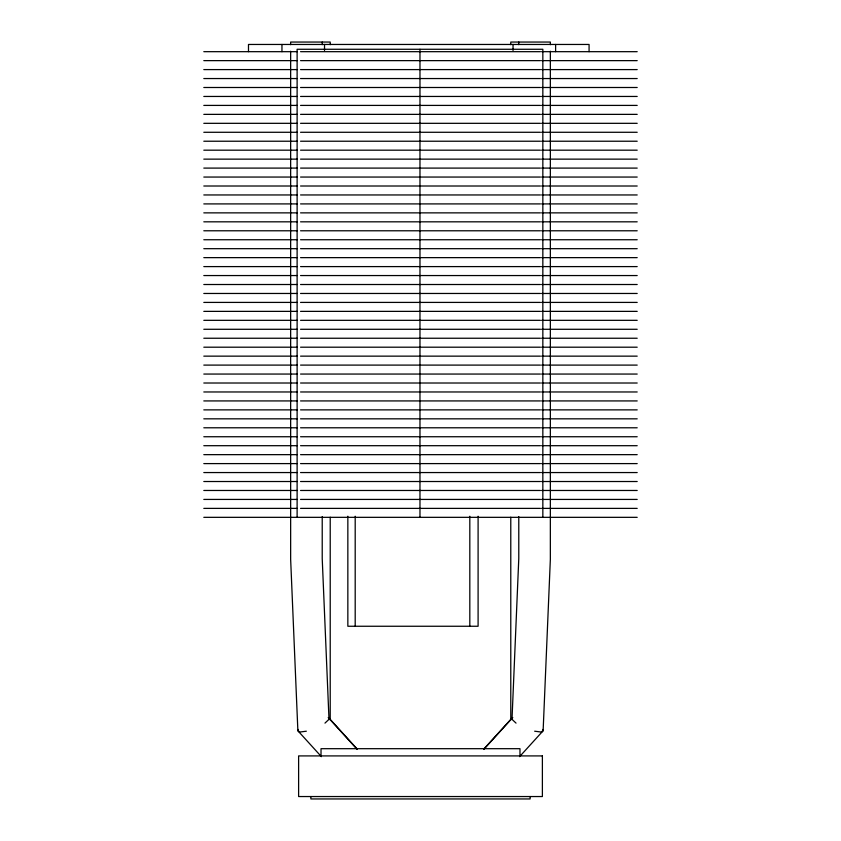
<?xml version="1.0" encoding="UTF-8"?>
<svg xmlns="http://www.w3.org/2000/svg" width="841" height="841" viewBox="0 0 841 841"><rect width="100%" height="100%" fill="white"/><g stroke="black" fill="none" stroke-linecap="round" stroke-linejoin="round"><path stroke-width="1.26" d="M512.043 718.393L518.781 558.561L518.781 516.616M543.128 730.745L550.35 559.37L550.35 51.238M483.68 749.184L510.781 719.37L510.781 517.226M483.995 749.194L512.779 717.541A14.98 3.9 22.2 0 0 512.358 719.665L516.027 723.113M519.591 756.658L542.382 731.596L541.846 731.386M324.973 723.113L328.642 719.665A14.98 3.9 -22.2 0 0 328.221 717.541L357.005 749.194M299.154 731.386L298.618 731.596L321.409 756.658M329.672 719.581L330.219 719.37L330.219 517.226M306.345 731.207L300.363 731.964A14.98 3.9 -22.2 0 1 298.198 729.462M203.806 51.679L297.146 51.679M300.563 51.679L540.437 51.679M541.583 51.679L637.194 51.679M203.806 60.636L297.115 60.636M300.563 60.636L540.437 60.636M541.583 60.636L637.194 60.636M203.806 69.593L297.115 69.593M300.563 69.593L540.437 69.593M541.583 69.593L637.194 69.593M203.806 78.549L297.115 78.549M300.563 78.549L540.437 78.549M541.583 78.549L637.194 78.549M203.806 87.496L297.115 87.496M300.563 87.496L540.437 87.496M541.583 87.496L637.194 87.496M203.806 96.452L297.115 96.452M300.563 96.452L540.437 96.452M541.583 96.452L637.194 96.452M203.806 105.409L297.115 105.409M300.563 105.409L540.437 105.409M541.583 105.409L637.194 105.409M203.806 114.365L297.115 114.365M300.563 114.365L540.437 114.365M541.583 114.365L637.194 114.365M203.806 123.322L297.115 123.322M300.563 123.322L540.437 123.322M541.583 123.322L637.194 123.322M203.806 132.279L297.115 132.279M300.563 132.279L540.437 132.279M541.583 132.279L637.194 132.279M203.806 141.225L297.115 141.225M300.563 141.225L540.437 141.225M541.583 141.225L637.194 141.225M203.806 150.182L297.115 150.182M300.563 150.182L540.437 150.182M541.583 150.182L637.194 150.182M203.806 159.138L297.115 159.138M300.563 159.138L540.437 159.138M541.583 159.138L637.194 159.138M203.806 168.095L297.115 168.095M300.563 168.095L540.437 168.095M541.583 168.095L637.194 168.095M203.806 177.052L297.115 177.052M300.563 177.052L540.437 177.052M541.583 177.052L637.194 177.052M203.806 186.008L297.115 186.008M300.563 186.008L540.437 186.008M541.583 186.008L637.194 186.008M203.806 194.954L297.115 194.954M300.563 194.954L540.437 194.954M541.583 194.954L637.194 194.954M203.806 203.911L297.115 203.911M300.563 203.911L540.437 203.911M541.583 203.911L637.194 203.911M203.806 212.868L297.115 212.868M300.563 212.868L540.437 212.868M541.583 212.868L637.194 212.868M203.806 221.824L297.115 221.824M300.563 221.824L540.437 221.824M541.583 221.824L637.194 221.824M203.806 230.781L297.115 230.781M300.563 230.781L540.437 230.781M541.583 230.781L637.194 230.781M203.806 239.738L297.115 239.738M300.563 239.738L540.437 239.738M541.583 239.738L637.194 239.738M203.806 248.684L297.115 248.684M300.563 248.684L540.437 248.684M541.583 248.684L637.194 248.684M203.806 257.64L297.115 257.64M300.563 257.64L540.437 257.64M541.583 257.64L637.194 257.64M203.806 266.597L297.115 266.597M300.563 266.597L540.437 266.597M541.583 266.597L637.194 266.597M203.806 275.554L297.115 275.554M300.563 275.554L540.437 275.554M541.583 275.554L637.194 275.554M203.806 284.51L297.115 284.51M300.563 284.51L540.437 284.51M541.583 284.51L637.194 284.51M203.806 293.467L297.115 293.467M300.563 293.467L540.437 293.467M541.583 293.467L637.194 293.467M203.806 302.413L297.115 302.413M300.563 302.413L540.437 302.413M541.583 302.413L637.194 302.413M203.806 311.37L297.115 311.37M300.563 311.37L540.437 311.37M541.583 311.37L637.194 311.37M203.806 320.326L297.115 320.326M300.563 320.326L540.437 320.326M541.583 320.326L637.194 320.326M203.806 329.283L297.115 329.283M300.563 329.283L540.437 329.283M541.583 329.283L637.194 329.283M203.806 338.24L297.115 338.24M300.563 338.24L540.437 338.24M541.583 338.24L637.194 338.24M203.806 347.196L297.115 347.196M300.563 347.196L540.437 347.196M541.583 347.196L637.194 347.196M203.806 356.142L297.115 356.142M300.563 356.142L540.437 356.142M541.583 356.142L637.194 356.142M203.806 365.099L297.115 365.099M300.563 365.099L540.437 365.099M541.583 365.099L637.194 365.099M203.806 374.056L297.115 374.056M300.563 374.056L540.437 374.056M541.583 374.056L637.194 374.056M203.806 383.012L297.115 383.012M300.563 383.012L540.437 383.012M541.583 383.012L637.194 383.012M203.806 391.969L297.115 391.969M300.563 391.969L540.437 391.969M541.583 391.969L637.194 391.969M203.806 400.926L297.115 400.926M300.563 400.926L540.437 400.926M541.583 400.926L637.194 400.926M203.806 409.872L297.115 409.872M300.563 409.872L540.437 409.872M541.583 409.872L637.194 409.872M203.806 418.829L297.115 418.829M300.563 418.829L540.437 418.829M541.583 418.829L637.194 418.829M203.806 427.785L297.115 427.785M300.563 427.785L540.437 427.785M541.583 427.785L637.194 427.785M203.806 436.742L297.115 436.742M300.563 436.742L540.437 436.742M541.583 436.742L637.194 436.742M203.806 445.698L297.115 445.698M300.563 445.698L540.437 445.698M541.583 445.698L637.194 445.698M203.806 454.655L297.115 454.655M300.563 454.655L540.437 454.655M541.583 454.655L637.194 454.655M203.806 463.601L297.115 463.601M300.563 463.601L540.437 463.601M541.583 463.601L637.194 463.601M203.806 472.558L297.115 472.558M300.563 472.558L540.437 472.558M541.583 472.558L637.194 472.558M203.806 481.515L297.115 481.515M300.563 481.515L540.437 481.515M541.583 481.515L637.194 481.515M203.806 490.471L297.115 490.471M300.563 490.471L540.437 490.471M541.583 490.471L637.194 490.471M203.806 499.428L297.115 499.428M300.563 499.428L540.437 499.428M541.583 499.428L637.194 499.428M203.806 508.385L297.115 508.385M300.563 508.385L540.437 508.385M541.583 508.385L637.194 508.385M203.806 517.331L637.194 517.331M534.655 731.207L540.637 731.964A14.98 3.9 22.2 0 0 542.802 729.462M510.781 719.37L511.328 719.581M330.219 719.37L357.32 749.184M328.957 718.393L322.219 558.561L322.219 516.616M297.872 730.745L290.65 559.37L290.65 51.238M589.078 51.679L589.078 44.457L248.484 44.457L248.494 51.679M555.617 44.457L555.617 51.679M550.35 44.678L550.35 42.05L510.781 42.05L510.781 44.678M542.844 517.331L542.844 49.272L297.115 49.272L297.115 517.331M530.124 796.543L530.124 798.95L310.876 798.95L310.876 796.543M519.98 755.912L519.98 748.69L321.02 748.69L321.02 755.912M518.781 42.05L518.781 44.668M513.042 44.457L513.042 50.481M478.098 516.248L478.098 626.251L347.848 626.251L347.848 516.216M469.814 516.248L469.814 626.251M419.974 49.272L419.974 517.331M355.196 516.248L355.196 626.251M330.219 44.678L330.219 42.05L290.65 42.05L290.65 44.678M324.521 44.457L324.521 50.481M322.219 42.05L322.219 44.668M281.956 44.457L281.956 51.679M542.382 755.912L298.618 755.912L298.618 796.543L542.382 796.543L542.382 755.912"/></g></svg>
